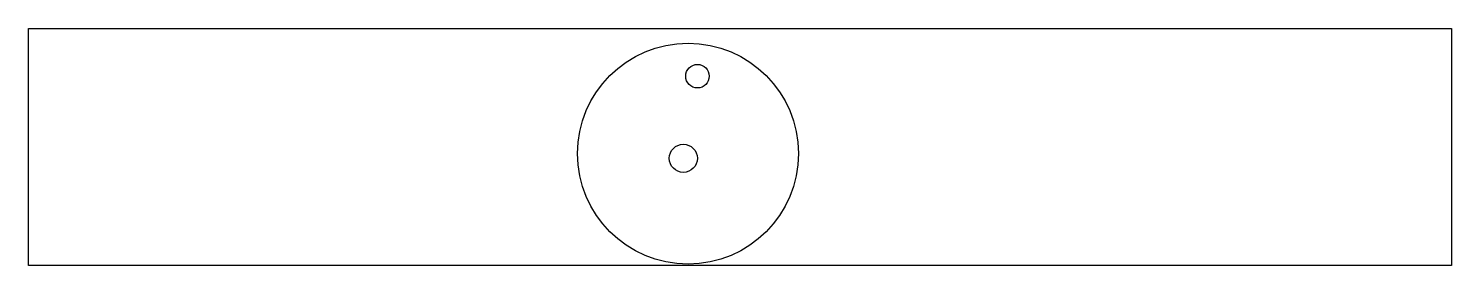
# Model space of a CAD drawing. Header units: millimetres. Extents: x 1792 to 4792, y 917 to 1417.
import ezdxf

# ---------------------------------------------------------------- set-up
doc = ezdxf.new("R2010")
doc.units = ezdxf.units.MM

msp = doc.modelspace()

# ---------------------------------------------------------------- linework, layer by layer
for p, q in [((1791.9, 917.4), (1791.9, 1417.4)), ((1791.9, 1417.4), (4791.9, 1417.4)), ((4791.9, 1417.4), (4791.9, 917.4)), ((4791.9, 917.4), (1791.9, 917.4))]:
    msp.add_line(p, q)
for centre, radius in [((3182.3, 1153.4), 232.9), ((3202.2, 1316.7), 24.8), ((3172.4, 1143.5), 29.7)]:
    msp.add_circle(centre, radius)

doc.saveas('drawing.dxf')
